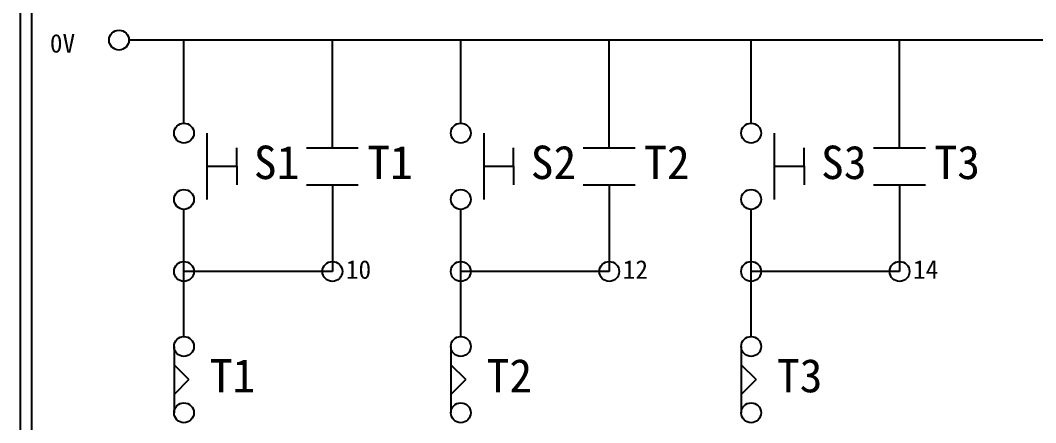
# Model space of a CAD drawing. Extents: x -24 to 263, y 255 to 459.
# Drawn here: x -23.6 to 85.7, y 327.1 to 370.4 of the extents above; entities that cross this region are included whole.
import ezdxf

# ---------------------------------------------------------------- set-up
doc = ezdxf.new("R2010")
doc.units = 0
doc.layers.get('0').update_dxf_attribs({"linetype": 'CONTINUOUS'})
for name, color, linetype in [('7', 7, 'CONTINUOUS'), ('圖框層', 7, 'CONTINUOUS'), ('標尺寸層', 3, 'CONTINUOUS')]:
    doc.layers.add(name, color=color, linetype=linetype)
doc.styles.add('STSL', font='kaiu.ttf')

msp = doc.modelspace()

# ---------------------------------------------------------------- linework, layer by layer
for p, q in [((252.35, 368.32), (-11.89, 368.32)), ((-5.97, 359.37), (-5.97, 368.32)), ((23.83, 359.37), (23.83, 368.32)), ((55.08, 359.37), (55.08, 368.32)), ((-0.27, 354.73), (-0.27, 356.73)), ((29.52, 354.73), (29.52, 356.73)), ((60.78, 354.73), (60.78, 356.73)), ((-0.27, 354.73), (-0.27, 352.73)), ((29.52, 354.73), (29.52, 352.73)), ((60.78, 354.73), (60.78, 352.73)), ((-5.97, 336.39), (-5.97, 350.09)), ((23.83, 336.39), (23.83, 350.09)), ((55.08, 336.39), (55.08, 350.09))]:
    msp.add_line(p, q)
at = {"layer": '7'}
for p, q in [((-3.49, 358.3), (-3.49, 351.16)), ((26.31, 358.3), (26.31, 351.16)), ((57.56, 358.3), (57.56, 351.16)), ((-3.49, 354.73), (-0.27, 354.73)), ((26.31, 354.73), (29.52, 354.73)), ((57.56, 354.73), (60.78, 354.73)), ((-7.04, 335.32), (-7.04, 328.18)), ((22.76, 335.32), (22.76, 328.18)), ((54.01, 335.32), (54.01, 328.18))]:
    msp.add_line(p, q, dxfattribs=at)
for centre in [(-12.96, 368.32), (-5.97, 358.3), (23.83, 358.3), (55.08, 358.3), (-5.97, 351.16), (23.83, 351.16), (55.08, 351.16), (-5.97, 343.4), (10.01, 343.4), (23.83, 343.4), (39.81, 343.4), (55.08, 343.4), (71.06, 343.4), (-5.97, 335.32), (23.83, 335.32), (55.08, 335.32), (-5.97, 328.18), (23.83, 328.18), (55.08, 328.18)]:
    msp.add_circle(centre, 1.07, dxfattribs=at)
at = {"layer": '圖框層', "color": 7}
for p, q in [((-23.58, 255.48), (-23.58, 459.45)), ((-22.33, 256.73), (-22.33, 458.2))]:
    msp.add_line(p, q, dxfattribs=at)
at = {"layer": '標尺寸層', "color": 7}
for p, q in [((10.01, 356.72), (10.01, 368.32)), ((39.81, 356.72), (39.81, 368.32)), ((71.06, 356.72), (71.06, 368.32)), ((7.23, 356.72), (12.79, 356.72)), ((37.02, 356.72), (42.59, 356.72)), ((68.27, 356.72), (73.84, 356.72)), ((7.23, 352.74), (12.79, 352.74)), ((10.01, 352.74), (10.01, 343.4)), ((37.02, 352.74), (42.59, 352.74)), ((39.81, 352.74), (39.81, 343.4)), ((68.27, 352.74), (73.84, 352.74)), ((71.06, 352.74), (71.06, 343.4)), ((10.01, 343.4), (-5.97, 343.4)), ((39.81, 343.4), (23.83, 343.4)), ((71.06, 343.4), (55.08, 343.4)), ((-5.43, 331.75), (-7.04, 333.36)), ((24.37, 331.75), (22.76, 333.36)), ((55.62, 331.75), (54.01, 333.36)), ((-5.43, 331.75), (-7.04, 330.14)), ((24.37, 331.75), (22.76, 330.14)), ((55.62, 331.75), (54.01, 330.14))]:
    msp.add_line(p, q, dxfattribs=at)

# ---------------------------------------------------------------- texts
at = {"layer": '圖框層', "color": 4, "style": 'STSL'}
for s, height, p in [('0V', 2, (-20.4, 366.97)), ('S1', 3.6, (1.56, 353.35)), ('T1', 3.6, (13.77, 353.35)), ('S2', 3.6, (31.36, 353.35)), ('T2', 3.6, (43.57, 353.35)), ('S3', 3.6, (62.61, 353.35)), ('T3', 3.6, (74.82, 353.35)), ('10', 2, (11.46, 342.61)), ('12', 2, (41.26, 342.61)), ('14', 2, (72.51, 342.61)), ('T1', 3.6, (-3.19, 330.38)), ('T2', 3.6, (26.61, 330.38)), ('T3', 3.6, (57.86, 330.38))]:
    msp.add_text(s, height=height, dxfattribs=at).set_placement(p)

doc.saveas('drawing.dxf')
